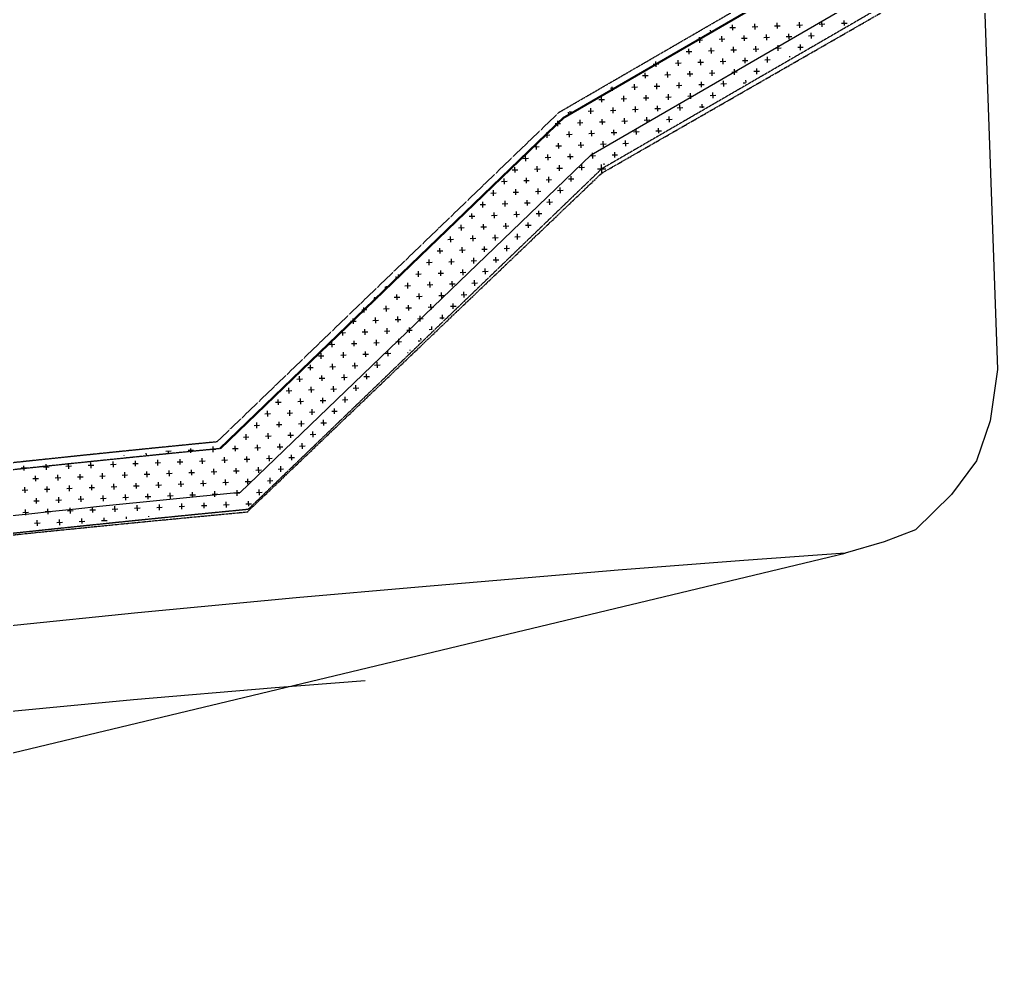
# Model space of a CAD drawing. Extents: x 60102 to 11003895, y 103457 to 3214550.
# Drawn here: x 10842610 to 10981773, y 2616263 to 2753711 of the extents above; entities that cross this region are included whole.
import ezdxf

# ---------------------------------------------------------------- set-up
doc = ezdxf.new("R2010")
doc.units = 0
doc.header["$LTSCALE"] = 10
doc.header["$PDMODE"] = 96
for name, pattern in [('ACAD_ISO04W100', [30.5, 24, -3, 0.5, -3]), ('CENTER', [50.8, 31.75, -6.35, 6.35, -6.35]), ('DASH', [0.35, 0.25, -0.1])]:
    doc.linetypes.add(name, pattern=pattern)
doc.layers.get('0').update_dxf_attribs({"linetype": 'CONTINUOUS', "lineweight": 0})
for name, color, linetype in [('0-围墙', 5, 'FENCELINE2'), ('0-护坡', 47, 'CONTINUOUS'), ('0-新建道路', 4, 'CONTINUOUS'), ('0-用地红线', 1, 'CENTER'), ('0-绿化', 3, 'CONTINUOUS'), ('DIM_COOR', 3, 'CONTINUOUS'), ('JZD', 1, 'CONTINUOUS'), ('ZW-道路-缘石', 7, 'CONTINUOUS'), ('道路红线', 20, 'CONTINUOUS')]:
    doc.layers.add(name, color=color, linetype=linetype)
doc.linetypes.add('FENCELINE2', pattern='A,0.25,-0.1,[132,ltypeshp.shx,S=0.1,R=0,X=-0.1,Y=0],-0.1,1', length=1.45)

# ---------------------------------------------------------------- blocks, each defined once
blk = doc.blocks.new('gc0000')
blk.add_point((0, 0))

msp = doc.modelspace()

# ---------------------------------------------------------------- linework, layer by layer
at = {"layer": '0-围墙', "color": 0, "ltscale": 0.2}
for p, q in [((10923932.727, 2734479.925), (10964354.747, 2757891.408)), ((10874023.989, 2686404.681), (10923932.727, 2734479.925))]:
    msp.add_line(p, q, dxfattribs=at)
msp.add_arc((11215445.247, -820012.356), 3522999.988, 95.561381835, 99.056913544, dxfattribs=at)
at = {"layer": '0-护坡', "color": 0, "const_width": 0.01}
msp.add_lwpolyline([(10827407.669, 2682116.587, -0.0032698965), (10873245.673, 2686884.922), (10923073.83, 2734882.544), (10963290.254, 2758174.951), (10960695.098, 2825728.786)], format="xyb", dxfattribs=at)
at = {"layer": '0-新建道路', "color": 0, "linetype": 'DASH', "ltscale": 30, "const_width": 300}
msp.add_lwpolyline([(10871142.447, 2692654.116), (10919991.892, 2739708.982), (10959705.027, 2762709.896), (10958024.726, 2806449.367)], dxfattribs=at)
at = {"layer": '0-新建道路', "color": 0, "linetype": 'DASH', "ltscale": 30}
msp.add_arc((11215760.928, -822817.508), 3532322.556, 95.598764642, 98.895230231, dxfattribs=at)
at = {"layer": '0-用地红线', "color": 0, "linetype": 'DASH', "ltscale": 20}
for p, q in [((10919385.832, 2740512.584), (10956687.089, 2762116.594)), ((10870699.207, 2693614.556), (10919385.832, 2740512.584))]:
    msp.add_line(p, q, dxfattribs=at)
at = {"layer": '0-用地红线', "color": 0, "linetype": 'ACAD_ISO04W100', "ltscale": 0.2}
for p, q in [((10966910.707, 2756482.724), (10925448.433, 2732468.75)), ((10925448.433, 2732468.75), (10875131.825, 2684000.621))]:
    msp.add_line(p, q, dxfattribs=at)
at = {"layer": '0-用地红线', "color": 0, "linetype": 'ACAD_ISO04W100'}
for p, q in [((10925471.466, 2731869.192), (10967026.556, 2755722.191)), ((10874967.273, 2683596.56), (10925471.466, 2731869.192))]:
    msp.add_line(p, q, dxfattribs=at)
at = {"layer": '0-用地红线', "color": 0, "linetype": 'DASH', "ltscale": 20}
msp.add_arc((11215445.47, -820013.225), 3530499.988, 95.603747872, 101.615506521, dxfattribs=at)
at = {"layer": '0-用地红线', "color": 0, "linetype": 'ACAD_ISO04W100'}
msp.add_arc((11201689.267, -821709.845), 3520500, 95.325029942, 101.393307918, dxfattribs=at)
at = {"layer": '0-用地红线', "color": 0, "linetype": 'ACAD_ISO04W100', "ltscale": 0.2}
msp.add_arc((11215445.245, -820012.368), 3520500, 95.547228498, 101.615506475, dxfattribs=at)
at = {"layer": '0-绿化', "color": 0}
for p, q in [((10944122.894, 2752186.086), (10944092.424, 2752979.251)), ((10946883.737, 2752689.314), (10947676.902, 2752719.785)), ((10947295.554, 2752307.967), (10947265.084, 2753101.132)), ((10950056.396, 2752811.196), (10950849.561, 2752841.666)), ((10950468.214, 2752429.848), (10950437.744, 2753223.013)), ((10953229.056, 2752933.077), (10954022.221, 2752963.547)), ((10953640.874, 2752551.729), (10953610.403, 2753344.894)), ((10956401.716, 2753054.958), (10957194.881, 2753085.428)), ((10956813.533, 2752673.611), (10956783.063, 2753466.776)), ((10959574.376, 2753176.839), (10960367.541, 2753207.31)), ((10959984.184, 2752847.788), (10959955.723, 2753588.657)), ((10940950.235, 2752064.204), (10940944.218, 2752220.82)), ((10942597.505, 2750538.815), (10942567.035, 2751331.98)), ((10943711.077, 2752567.433), (10944504.242, 2752597.903)), ((10945770.165, 2750660.696), (10945739.695, 2751453.861)), ((10948942.825, 2750782.578), (10948912.354, 2751575.743)), ((10951703.667, 2751285.806), (10952496.832, 2751316.277)), ((10952115.485, 2750904.459), (10952085.014, 2751697.624)), ((10954876.327, 2751407.688), (10955669.492, 2751438.158)), ((10955288.144, 2751026.34), (10955257.674, 2751819.505)), ((10939013.028, 2750798.281), (10939806.193, 2750828.751)), ((10939424.846, 2750416.934), (10939394.375, 2751210.099)), ((10942185.688, 2750920.162), (10942978.853, 2750950.633)), ((10945358.347, 2751042.044), (10946151.512, 2751072.514)), ((10947417.436, 2749135.307), (10947386.965, 2749928.472)), ((10948531.007, 2751163.925), (10949324.172, 2751194.395)), ((10950590.095, 2749257.188), (10950559.625, 2750050.353)), ((10953762.755, 2749379.07), (10953732.285, 2750172.235)), ((10937487.639, 2749151.011), (10938280.804, 2749181.481)), ((10937899.456, 2748769.663), (10937868.986, 2749562.828)), ((10940660.298, 2749272.892), (10941453.463, 2749303.362)), ((10941072.116, 2748891.545), (10941041.646, 2749684.709)), ((10943832.958, 2749394.773), (10944626.123, 2749425.243)), ((10944244.776, 2749013.426), (10944214.305, 2749806.591)), ((10947005.618, 2749516.654), (10947798.783, 2749547.125)), ((10950178.278, 2749638.536), (10950971.443, 2749669.006)), ((10952213.72, 2748347.318), (10952206.895, 2748524.964)), ((10953350.937, 2749760.417), (10954144.102, 2749790.887)), ((10932789.59, 2747381.859), (10933582.755, 2747412.329)), ((10933201.407, 2747000.511), (10933173.754, 2747720.35)), ((10935962.249, 2747503.74), (10936755.414, 2747534.21)), ((10936374.067, 2747122.393), (10936343.597, 2747915.558)), ((10939134.909, 2747625.621), (10939928.074, 2747656.092)), ((10939546.727, 2747244.274), (10939516.256, 2748037.439)), ((10942307.569, 2747747.503), (10943100.734, 2747777.973)), ((10942719.387, 2747366.155), (10942688.916, 2748159.32)), ((10945480.229, 2747869.384), (10946273.394, 2747899.854)), ((10945892.046, 2747488.037), (10945861.576, 2748281.202)), ((10948652.888, 2747991.265), (10949446.053, 2748021.736)), ((10949064.706, 2747609.918), (10949034.236, 2748403.083)), ((10931264.2, 2745734.588), (10932057.365, 2745765.059)), ((10931676.018, 2745353.241), (10931645.548, 2746146.406)), ((10934436.86, 2745856.47), (10935230.025, 2745886.94)), ((10934848.678, 2745475.122), (10934818.208, 2746268.287)), ((10937609.52, 2745978.351), (10938402.685, 2746008.821)), ((10938021.338, 2745597.003), (10937990.867, 2746390.168)), ((10940782.18, 2746100.232), (10941575.345, 2746130.702)), ((10941193.997, 2745718.885), (10941163.527, 2746512.05)), ((10943954.839, 2746222.113), (10944748.004, 2746252.584)), ((10944366.657, 2745840.766), (10944336.187, 2746633.931)), ((10947127.499, 2746343.995), (10947920.664, 2746374.465)), ((10947539.317, 2745962.647), (10947508.846, 2746755.812)), ((10930150.629, 2743705.97), (10930120.159, 2744499.135)), ((10933323.289, 2743827.852), (10933292.818, 2744621.017)), ((10936084.131, 2744331.08), (10936877.296, 2744361.551)), ((10936495.948, 2743949.733), (10936465.478, 2744742.898)), ((10939256.79, 2744452.962), (10940049.955, 2744483.432)), ((10939668.608, 2744071.614), (10939638.138, 2744864.779)), ((10942429.45, 2744574.843), (10943222.615, 2744605.313)), ((10942841.268, 2744193.496), (10942810.798, 2744986.66)), ((10945602.11, 2744696.724), (10945932.562, 2744709.419)), ((10945997.349, 2744746.942), (10945983.457, 2745108.542)), ((10926699.398, 2743970.555), (10927359.316, 2743995.907)), ((10926977.969, 2743584.089), (10926957.382, 2744119.974)), ((10929738.811, 2744087.318), (10930531.976, 2744117.788)), ((10931797.899, 2742180.581), (10931767.429, 2742973.746)), ((10932911.471, 2744209.199), (10933704.636, 2744239.669)), ((10934970.559, 2742302.462), (10934940.089, 2743095.627)), ((10938143.219, 2742424.344), (10938112.749, 2743217.509)), ((10940904.061, 2742927.572), (10941697.226, 2742958.043)), ((10941315.879, 2742546.225), (10941285.408, 2743339.39)), ((10925040.762, 2742318.166), (10925833.927, 2742348.636)), ((10925452.58, 2741936.819), (10925422.11, 2742729.983)), ((10928213.422, 2742440.047), (10929006.587, 2742470.517)), ((10928625.24, 2742058.7), (10928594.769, 2742851.865)), ((10931386.082, 2742561.928), (10932179.247, 2742592.399)), ((10934558.741, 2742683.81), (10935351.906, 2742714.28)), ((10936617.83, 2740777.073), (10936587.359, 2741570.238)), ((10937731.401, 2742805.691), (10938524.566, 2742836.161)), ((10939780.977, 2741146.565), (10939760.019, 2741692.119)), ((10920754.531, 2740167.667), (10920741.011, 2740519.597)), ((10920823.705, 2740567.492), (10921135.878, 2740579.484)), ((10923515.373, 2740670.895), (10924308.538, 2740701.366)), ((10923927.191, 2740289.548), (10923896.72, 2741082.713)), ((10926688.033, 2740792.777), (10927481.198, 2740823.247)), ((10927099.85, 2740411.429), (10927069.38, 2741204.594)), ((10929860.693, 2740914.658), (10930653.857, 2740945.128)), ((10930272.51, 2740533.311), (10930242.04, 2741326.476)), ((10933033.352, 2741036.539), (10933826.517, 2741067.01)), ((10933445.17, 2740655.192), (10933414.7, 2741448.357)), ((10936206.012, 2741158.42), (10936999.177, 2741188.891)), ((10939378.672, 2741280.302), (10940056.869, 2741306.355)), ((10918817.324, 2738901.743), (10919610.489, 2738932.214)), ((10919229.142, 2738520.396), (10919199.461, 2739293.005)), ((10921989.984, 2739023.625), (10922783.149, 2739054.095)), ((10922401.801, 2738642.277), (10922371.331, 2739435.442)), ((10925162.644, 2739145.506), (10925955.808, 2739175.976)), ((10925574.461, 2738764.159), (10925543.991, 2739557.324)), ((10928335.303, 2739267.387), (10929128.468, 2739297.858)), ((10928747.121, 2738886.04), (10928716.651, 2739679.205)), ((10931507.963, 2739389.269), (10932301.128, 2739419.739)), ((10931919.781, 2739007.921), (10931889.31, 2739801.086)), ((10934680.623, 2739511.15), (10935473.788, 2739541.62)), ((10935092.44, 2739129.803), (10935061.97, 2739922.968)), ((10917703.752, 2736873.126), (10917673.282, 2737666.291)), ((10920464.595, 2737376.354), (10921257.759, 2737406.825)), ((10920876.412, 2736995.007), (10920845.942, 2737788.172)), ((10923637.254, 2737498.236), (10924430.419, 2737528.706)), ((10924049.072, 2737116.888), (10924018.602, 2737910.053)), ((10926809.914, 2737620.117), (10927603.079, 2737650.587)), ((10927221.732, 2737238.77), (10927191.261, 2738031.934)), ((10929982.574, 2737741.998), (10930775.739, 2737772.468)), ((10930394.391, 2737360.651), (10930363.921, 2738153.816)), ((10933155.234, 2737863.879), (10933948.398, 2737894.35)), ((10933564.606, 2737546.189), (10933536.581, 2738275.697)), ((10916178.363, 2735225.855), (10916147.893, 2736019.02)), ((10917291.935, 2737254.473), (10918085.1, 2737284.943)), ((10919351.023, 2735347.736), (10919320.553, 2736140.901)), ((10922523.683, 2735469.618), (10922493.212, 2736262.783)), ((10925284.525, 2735972.846), (10926077.69, 2736003.317)), ((10925696.342, 2735591.499), (10925665.872, 2736384.664)), ((10928457.185, 2736094.728), (10929250.35, 2736125.198)), ((10928869.002, 2735713.38), (10928838.532, 2736506.545)), ((10915766.546, 2735607.202), (10916559.711, 2735637.673)), ((10918939.205, 2735729.084), (10919732.37, 2735759.554)), ((10920998.293, 2733822.347), (10920967.823, 2734615.512)), ((10922111.865, 2735850.965), (10922905.03, 2735881.435)), ((10924170.953, 2733944.228), (10924140.483, 2734737.393)), ((10927343.613, 2734066.11), (10927313.143, 2734859.275)), ((10914241.156, 2733959.932), (10915034.321, 2733990.402)), ((10914652.974, 2733578.585), (10914622.504, 2734371.75)), ((10917413.816, 2734081.813), (10918206.981, 2734112.284)), ((10917825.634, 2733700.466), (10917795.163, 2734493.631)), ((10920586.476, 2734203.694), (10921379.641, 2734234.165)), ((10923759.136, 2734325.576), (10924552.301, 2734356.046)), ((10925794.141, 2733045.719), (10925787.753, 2733212.004)), ((10926931.795, 2734447.457), (10927724.96, 2734477.927)), ((10912715.767, 2732312.661), (10913508.932, 2732343.132)), ((10913127.585, 2731931.314), (10913097.114, 2732724.479)), ((10915888.427, 2732434.543), (10916681.592, 2732465.013)), ((10916300.245, 2732053.195), (10916269.774, 2732846.36)), ((10919061.087, 2732556.424), (10919854.252, 2732586.894)), ((10919472.904, 2732175.077), (10919442.434, 2732968.242)), ((10922233.746, 2732678.305), (10923026.911, 2732708.776)), ((10922645.564, 2732296.958), (10922615.094, 2733090.123)), ((10911190.378, 2730665.391), (10911983.543, 2730695.861)), ((10911602.196, 2730284.044), (10911571.725, 2731077.208)), ((10914363.038, 2730787.272), (10915156.203, 2730817.742)), ((10914774.855, 2730405.925), (10914744.385, 2731199.09)), ((10917535.697, 2730909.153), (10918328.862, 2730939.624)), ((10917947.515, 2730527.806), (10917917.045, 2731320.971)), ((10920708.357, 2731031.035), (10921501.522, 2731061.505)), ((10921120.175, 2730649.687), (10921089.704, 2731442.852)), ((10909664.989, 2729018.12), (10910458.154, 2729048.591)), ((10910076.806, 2728636.773), (10910046.336, 2729429.938)), ((10912837.648, 2729140.002), (10913630.813, 2729170.472)), ((10913249.466, 2728758.654), (10913218.996, 2729551.819)), ((10916010.308, 2729261.883), (10916803.473, 2729292.353)), ((10916422.126, 2728880.536), (10916391.655, 2729673.701)), ((10919182.968, 2729383.764), (10919976.133, 2729414.235)), ((10919594.786, 2729002.417), (10919564.315, 2729795.582)), ((10908551.417, 2726989.502), (10908520.947, 2727782.667)), ((10911724.077, 2727111.384), (10911693.607, 2727904.549)), ((10914484.919, 2727614.612), (10915278.084, 2727645.083)), ((10914896.737, 2727233.265), (10914866.266, 2728026.43)), ((10917657.579, 2727736.494), (10918450.744, 2727766.964)), ((10918069.396, 2727355.146), (10918038.926, 2728148.311)), ((10908139.599, 2727370.85), (10908932.764, 2727401.32)), ((10910198.688, 2725464.113), (10910168.217, 2726257.278)), ((10911312.259, 2727492.731), (10912105.424, 2727523.201)), ((10913371.347, 2725585.995), (10913340.877, 2726379.159)), ((10916544.007, 2725707.876), (10916513.537, 2726501.041)), ((10906614.21, 2725723.579), (10907407.375, 2725754.05)), ((10907026.028, 2725342.232), (10906995.558, 2726135.397)), ((10909786.87, 2725845.461), (10910580.035, 2725875.931)), ((10912959.53, 2725967.342), (10913752.695, 2725997.812)), ((10915018.618, 2724060.605), (10914988.148, 2724853.77)), ((10916132.189, 2726089.223), (10916925.354, 2726119.693)), ((10905088.821, 2724076.309), (10905881.986, 2724106.779)), ((10905500.639, 2723694.961), (10905470.168, 2724488.126)), ((10908261.481, 2724198.19), (10909054.646, 2724228.66)), ((10908673.298, 2723816.843), (10908642.828, 2724610.008)), ((10911434.14, 2724320.071), (10912227.305, 2724350.542)), ((10911845.958, 2723938.724), (10911815.488, 2724731.889)), ((10914606.8, 2724441.953), (10915399.965, 2724472.423)), ((10903563.432, 2722429.038), (10904356.597, 2722459.508)), ((10903975.249, 2722047.691), (10903944.779, 2722840.856)), ((10906736.092, 2722550.919), (10907529.256, 2722581.39)), ((10907147.909, 2722169.572), (10907117.439, 2722962.737)), ((10909908.751, 2722672.801), (10910701.916, 2722703.271)), ((10910320.569, 2722291.453), (10910290.099, 2723084.618)), ((10913081.411, 2722794.682), (10913874.576, 2722825.152)), ((10913493.229, 2722413.335), (10913462.758, 2723206.5)), ((10902038.043, 2720781.768), (10902831.207, 2720812.238)), ((10902449.86, 2720400.42), (10902419.39, 2721193.585)), ((10905210.702, 2720903.649), (10906003.867, 2720934.119)), ((10905622.52, 2720522.302), (10905592.05, 2721315.467)), ((10908383.362, 2721025.53), (10909176.527, 2721056.001)), ((10908795.18, 2720644.183), (10908764.709, 2721437.348)), ((10911556.022, 2721147.412), (10912349.187, 2721177.882)), ((10911967.839, 2720766.064), (10911937.369, 2721559.229)), ((10900924.471, 2718753.15), (10900894.001, 2719546.315)), ((10903685.313, 2719256.378), (10904478.478, 2719286.849)), ((10904097.131, 2718875.031), (10904066.66, 2719668.196)), ((10906857.973, 2719378.26), (10907651.138, 2719408.73)), ((10907269.79, 2718996.912), (10907239.32, 2719790.077)), ((10910030.633, 2719500.141), (10910823.797, 2719530.611)), ((10910442.45, 2719118.794), (10910411.98, 2719911.959)), ((10897751.811, 2718631.269), (10897751.737, 2718633.205)), ((10899399.082, 2717105.879), (10899368.611, 2717899.044)), ((10900512.653, 2719134.497), (10901305.818, 2719164.967)), ((10902571.741, 2717227.761), (10902541.271, 2718020.926)), ((10905744.401, 2717349.642), (10905713.931, 2718142.807)), ((10908505.243, 2717852.87), (10909298.408, 2717883.341)), ((10908917.061, 2717471.523), (10908886.591, 2718264.688)), ((10896226.422, 2716983.998), (10896219.757, 2717157.505)), ((10896461.315, 2717390.189), (10896607.769, 2717395.816)), ((10898987.264, 2717487.227), (10899780.429, 2717517.697)), ((10902159.924, 2717609.108), (10902953.089, 2717639.578)), ((10904219.012, 2715702.371), (10904188.542, 2716495.536)), ((10905332.584, 2717730.989), (10906125.749, 2717761.459)), ((10907391.672, 2715824.253), (10907361.201, 2716617.418)), ((10894701.033, 2715336.727), (10894687.776, 2715681.805)), ((10894743.549, 2715735.528), (10895082.38, 2715748.545)), ((10897461.875, 2715839.956), (10898255.04, 2715870.426)), ((10897873.692, 2715458.609), (10897843.222, 2716251.774)), ((10900634.535, 2715961.837), (10901427.7, 2715992.308)), ((10901046.352, 2715580.49), (10901015.882, 2716373.655)), ((10903807.194, 2716083.719), (10904600.359, 2716114.189)), ((10906979.854, 2716205.6), (10907773.019, 2716236.07)), ((10893025.782, 2714080.868), (10893556.991, 2714101.275)), ((10893175.644, 2713689.457), (10893155.796, 2714206.105)), ((10895936.486, 2714192.686), (10896729.651, 2714223.156)), ((10896348.303, 2713811.338), (10896317.833, 2714604.503)), ((10899109.145, 2714314.567), (10899902.31, 2714345.037)), ((10899520.963, 2713933.219), (10899490.493, 2714726.384)), ((10902281.805, 2714436.448), (10903074.97, 2714466.918)), ((10902693.623, 2714055.101), (10902663.152, 2714848.266)), ((10905454.465, 2714558.329), (10906247.63, 2714588.8)), ((10905866.283, 2714176.982), (10905835.812, 2714970.147)), ((10891308.016, 2712426.207), (10892031.602, 2712454.004)), ((10891650.254, 2712042.186), (10891623.816, 2712730.405)), ((10894411.096, 2712545.415), (10895204.261, 2712575.885)), ((10894822.914, 2712164.068), (10894792.444, 2712957.233)), ((10897583.756, 2712667.296), (10898376.921, 2712697.767)), ((10897995.574, 2712285.949), (10897965.103, 2713079.114)), ((10900756.416, 2712789.178), (10901549.581, 2712819.648)), ((10901168.234, 2712407.83), (10901137.763, 2713200.995)), ((10903929.076, 2712911.059), (10904722.241, 2712941.529)), ((10904340.412, 2712542.25), (10904310.423, 2713322.876)), ((10890124.865, 2710394.916), (10890094.395, 2711188.081)), ((10892885.707, 2710898.144), (10893678.872, 2710928.615)), ((10893297.525, 2710516.797), (10893267.054, 2711309.962)), ((10896058.367, 2711020.026), (10896851.532, 2711050.496)), ((10896470.185, 2710638.678), (10896439.714, 2711431.843)), ((10899231.027, 2711141.907), (10900024.192, 2711172.377)), ((10899642.844, 2710760.56), (10899612.374, 2711553.725)), ((10902403.686, 2711263.788), (10903041.342, 2711288.285)), ((10902808.546, 2711063.572), (10902785.034, 2711675.606)), ((10888599.476, 2708747.645), (10888569.006, 2709540.81)), ((10889713.047, 2710776.263), (10890506.212, 2710806.733)), ((10891772.136, 2708869.527), (10891741.665, 2709662.692)), ((10894944.795, 2708991.408), (10894914.325, 2709784.573)), ((10897705.637, 2709494.636), (10898498.802, 2709525.107)), ((10898117.455, 2709113.289), (10898086.985, 2709906.454)), ((10900878.297, 2709616.518), (10901327.312, 2709633.767)), ((10901276.68, 2709584.893), (10901259.644, 2710028.335)), ((10888187.658, 2709128.993), (10888980.823, 2709159.463)), ((10891360.318, 2709250.874), (10892153.483, 2709281.344)), ((10893419.406, 2707344.137), (10893388.936, 2708137.302)), ((10894532.978, 2709372.755), (10895326.143, 2709403.226)), ((10896592.066, 2707466.019), (10896561.596, 2708259.184)), ((10899744.814, 2708106.215), (10899734.255, 2708381.065)), ((10886662.269, 2707481.722), (10887455.434, 2707512.192)), ((10887074.087, 2707100.375), (10887043.616, 2707893.54)), ((10889834.929, 2707603.603), (10890628.094, 2707634.074)), ((10890246.746, 2707222.256), (10890216.276, 2708015.421)), ((10893007.588, 2707725.485), (10893800.753, 2707755.955)), ((10896180.248, 2707847.366), (10896973.413, 2707877.836)), ((10898212.948, 2706627.537), (10898208.866, 2706733.794)), ((10899352.908, 2707969.247), (10899613.282, 2707979.25)), ((10885136.88, 2705834.452), (10885930.045, 2705864.922)), ((10885548.697, 2705453.104), (10885518.227, 2706246.269)), ((10888309.539, 2705956.333), (10889102.704, 2705986.803)), ((10888721.357, 2705574.986), (10888690.887, 2706368.15)), ((10891482.199, 2706078.214), (10892275.364, 2706108.684)), ((10891894.017, 2705696.867), (10891863.547, 2706490.032)), ((10894654.859, 2706200.095), (10895448.024, 2706230.566)), ((10895066.677, 2705818.748), (10895036.206, 2706611.913)), ((10897827.519, 2706321.977), (10897899.252, 2706324.732)), ((10883611.491, 2704187.181), (10884404.655, 2704217.651)), ((10884023.308, 2703805.834), (10883992.838, 2704598.999)), ((10886784.15, 2704309.062), (10887577.315, 2704339.533)), ((10887195.968, 2703927.715), (10887165.498, 2704720.88)), ((10889956.81, 2704430.944), (10890749.975, 2704461.414)), ((10890368.628, 2704049.596), (10890338.157, 2704842.761)), ((10893129.47, 2704552.825), (10893922.635, 2704583.295)), ((10893541.287, 2704171.478), (10893510.817, 2704964.643)), ((10882086.101, 2702539.91), (10882879.266, 2702570.381)), ((10882497.919, 2702158.563), (10882467.449, 2702951.728)), ((10885258.761, 2702661.792), (10886051.926, 2702692.262)), ((10885670.579, 2702280.444), (10885640.108, 2703073.609)), ((10888431.421, 2702783.673), (10889224.586, 2702814.143)), ((10888843.238, 2702402.326), (10888812.768, 2703195.491)), ((10891604.081, 2702905.554), (10892397.245, 2702936.025)), ((10892015.898, 2702524.207), (10891985.428, 2703317.372)), ((10880972.53, 2700511.293), (10880942.059, 2701304.458)), ((10884145.189, 2700633.174), (10884114.719, 2701426.339)), ((10886906.032, 2701136.403), (10887699.196, 2701166.873)), ((10887317.849, 2700755.055), (10887287.379, 2701548.22)), ((10890078.691, 2701258.284), (10890871.856, 2701288.754)), ((10890490.509, 2700876.937), (10890460.039, 2701670.101)), ((10880560.712, 2700892.64), (10881353.877, 2700923.11)), ((10882619.8, 2698985.903), (10882589.33, 2699779.068)), ((10883733.372, 2701014.521), (10884526.537, 2701044.992)), ((10885792.46, 2699107.785), (10885761.99, 2699900.95)), ((10888965.12, 2699229.666), (10888934.649, 2700022.831)), ((10879035.323, 2699245.369), (10879828.488, 2699275.84)), ((10879447.14, 2698864.022), (10879416.67, 2699657.187)), ((10882207.983, 2699367.251), (10883001.148, 2699397.721)), ((10885380.642, 2699489.132), (10886173.807, 2699519.602)), ((10887439.73, 2697582.395), (10887409.26, 2698375.56)), ((10888553.302, 2699611.013), (10889346.467, 2699641.484)), ((10877509.934, 2697598.099), (10878303.099, 2697628.569)), ((10877921.751, 2697216.752), (10877891.281, 2698009.917)), ((10880682.593, 2697719.98), (10881475.758, 2697750.451)), ((10881094.411, 2697338.633), (10881063.941, 2698131.798)), ((10883855.253, 2697841.861), (10884648.418, 2697872.332)), ((10884267.071, 2697460.514), (10884236.6, 2698253.679)), ((10887027.913, 2697963.743), (10887821.078, 2697994.213)), ((10875984.544, 2695950.828), (10876777.709, 2695981.299)), ((10876396.362, 2695569.481), (10876365.892, 2696362.646)), ((10879157.204, 2696072.71), (10879950.369, 2696103.18)), ((10879569.022, 2695691.362), (10879538.551, 2696484.527)), ((10882329.864, 2696194.591), (10883123.029, 2696225.061)), ((10882741.682, 2695813.244), (10882711.211, 2696606.409)), ((10885502.524, 2696316.472), (10886295.689, 2696346.943)), ((10885914.341, 2695935.125), (10885883.871, 2696728.29)), ((10874459.155, 2694303.558), (10875252.32, 2694334.028)), ((10874870.973, 2693922.211), (10874840.502, 2694715.375)), ((10877631.815, 2694425.439), (10878424.98, 2694455.909)), ((10878043.633, 2694044.092), (10878013.162, 2694837.257)), ((10880804.475, 2694547.32), (10881597.64, 2694577.791)), ((10881216.292, 2694165.973), (10881185.822, 2694959.138)), ((10883977.134, 2694669.202), (10884770.299, 2694699.672)), ((10884388.952, 2694287.854), (10884358.482, 2695081.019)), ((10870172.924, 2692153.059), (10870142.453, 2692946.224)), ((10873345.584, 2692274.94), (10873315.113, 2693068.105)), ((10876106.426, 2692778.169), (10876899.591, 2692808.639)), ((10876518.243, 2692396.821), (10876487.773, 2693189.986)), ((10879279.085, 2692900.05), (10880072.25, 2692930.52)), ((10879690.903, 2692518.703), (10879660.433, 2693311.868)), ((10882451.745, 2693021.931), (10883244.91, 2693052.401)), ((10882863.563, 2692640.584), (10882833.092, 2693433.749)), ((10857482.285, 2691665.534), (10857480.909, 2691701.35)), ((10860654.945, 2691787.415), (10860645.907, 2692022.666)), ((10863415.787, 2692290.643), (10864208.952, 2692321.114)), ((10863827.604, 2691909.296), (10863811.016, 2692341.115)), ((10866588.446, 2692412.525), (10867381.611, 2692442.995)), ((10867000.264, 2692031.177), (10866976.234, 2692656.695)), ((10869761.106, 2692534.406), (10870554.271, 2692564.876)), ((10871820.194, 2690627.669), (10871789.724, 2691420.834)), ((10872933.766, 2692656.287), (10873726.931, 2692686.758)), ((10874992.854, 2690749.551), (10874962.384, 2691542.716)), ((10878165.514, 2690871.432), (10878135.043, 2691664.597)), ((10881338.174, 2690993.313), (10881307.703, 2691786.478)), ((10843266.257, 2689530.738), (10843239.781, 2690219.916)), ((10846027.099, 2690033.966), (10846820.264, 2690064.437)), ((10846438.916, 2689652.619), (10846408.446, 2690445.784)), ((10849199.758, 2690155.848), (10849992.923, 2690186.318)), ((10849611.576, 2689774.5), (10849581.106, 2690567.665)), ((10852372.418, 2690277.729), (10853165.583, 2690308.199)), ((10852784.236, 2689896.382), (10852753.766, 2690689.547)), ((10855545.078, 2690399.61), (10856338.243, 2690430.081)), ((10855956.896, 2690018.263), (10855926.425, 2690811.428)), ((10858717.738, 2690521.492), (10859510.903, 2690551.962)), ((10859129.555, 2690140.144), (10859099.085, 2690933.309)), ((10861890.397, 2690643.373), (10862683.562, 2690673.843)), ((10862302.215, 2690262.026), (10862271.745, 2691055.191)), ((10865063.057, 2690765.254), (10865856.222, 2690795.724)), ((10865474.875, 2690383.907), (10865444.405, 2691177.072)), ((10868235.717, 2690887.135), (10869028.882, 2690917.606)), ((10868647.535, 2690505.788), (10868617.064, 2691298.953)), ((10871408.377, 2691009.017), (10872201.542, 2691039.487)), ((10874581.036, 2691130.898), (10875374.201, 2691161.368)), ((10876640.125, 2689224.162), (10876609.654, 2690017.326)), ((10877753.696, 2691252.779), (10878546.861, 2691283.25)), ((10879812.784, 2689346.043), (10879782.314, 2690139.208)), ((10880926.356, 2691374.661), (10881719.521, 2691405.131)), ((10842854.439, 2689912.085), (10843647.604, 2689942.555)), ((10844913.527, 2688005.349), (10844883.057, 2688798.514)), ((10848086.187, 2688127.23), (10848055.717, 2688920.395)), ((10850847.029, 2688630.458), (10851640.194, 2688660.929)), ((10851258.847, 2688249.111), (10851228.376, 2689042.276)), ((10854019.689, 2688752.34), (10854812.854, 2688782.81)), ((10854431.506, 2688370.992), (10854401.036, 2689164.157)), ((10857192.348, 2688874.221), (10857985.513, 2688904.691)), ((10857604.166, 2688492.874), (10857573.696, 2689286.039)), ((10860365.008, 2688996.102), (10861158.173, 2689026.573)), ((10860776.826, 2688614.755), (10860746.356, 2689407.92)), ((10863537.668, 2689117.984), (10864330.833, 2689148.454)), ((10863949.486, 2688736.636), (10863919.015, 2689529.801)), ((10866710.328, 2689239.865), (10867503.493, 2689270.335)), ((10867122.145, 2688858.518), (10867091.675, 2689651.683)), ((10869882.987, 2689361.746), (10870676.152, 2689392.217)), ((10870294.805, 2688980.399), (10870264.335, 2689773.564)), ((10873055.647, 2689483.628), (10873848.812, 2689514.098)), ((10873467.465, 2689102.28), (10873436.995, 2689895.445)), ((10876228.307, 2689605.509), (10877021.472, 2689635.979)), ((10879400.967, 2689727.39), (10880194.132, 2689757.86)), ((10844501.709, 2688386.696), (10845294.874, 2688417.166)), ((10846560.798, 2686479.959), (10846530.327, 2687273.124)), ((10847674.369, 2688508.577), (10848467.534, 2688539.048)), ((10849733.457, 2686601.841), (10849702.987, 2687395.006)), ((10852906.117, 2686723.722), (10852875.647, 2687516.887)), ((10855666.959, 2687226.951), (10856460.124, 2687257.421)), ((10856078.777, 2686845.603), (10856048.307, 2687638.768)), ((10858839.619, 2687348.832), (10859632.784, 2687379.302)), ((10859251.437, 2686967.485), (10859220.966, 2687760.649)), ((10862012.279, 2687470.713), (10862805.444, 2687501.183)), ((10862424.096, 2687089.366), (10862393.626, 2687882.531)), ((10865184.938, 2687592.594), (10865978.103, 2687623.065)), ((10865596.756, 2687211.247), (10865566.286, 2688004.412)), ((10868357.598, 2687714.476), (10869150.763, 2687744.946)), ((10868769.416, 2687333.128), (10868738.946, 2688126.293)), ((10871530.258, 2687836.357), (10872323.423, 2687866.827)), ((10871942.076, 2687455.01), (10871911.605, 2688248.175)), ((10874702.918, 2687958.238), (10875496.083, 2687988.709)), ((10875114.735, 2687576.891), (10875084.265, 2688370.056)), ((10877875.577, 2688080.12), (10878668.742, 2688110.59)), ((10878287.395, 2687698.772), (10878256.925, 2688491.937)), ((10842976.32, 2686739.425), (10843769.485, 2686769.896)), ((10843388.138, 2686358.078), (10843357.668, 2687151.243)), ((10846148.98, 2686861.307), (10846942.145, 2686891.777)), ((10849321.64, 2686983.188), (10850114.805, 2687013.658)), ((10851380.728, 2685076.451), (10851350.258, 2685869.616)), ((10852494.299, 2687105.069), (10853287.464, 2687135.54)), ((10854553.388, 2685198.333), (10854522.917, 2685991.498)), ((10857726.047, 2685320.214), (10857695.577, 2686113.379)), ((10860486.89, 2685823.443), (10861280.054, 2685853.913)), ((10860898.707, 2685442.095), (10860868.237, 2686235.26)), ((10863659.549, 2685945.324), (10864452.714, 2685975.794)), ((10864071.367, 2685563.977), (10864040.897, 2686357.142)), ((10866832.209, 2686067.205), (10867625.374, 2686097.675)), ((10867244.027, 2685685.858), (10867213.556, 2686479.023)), ((10870004.869, 2686189.086), (10870798.034, 2686219.557)), ((10870416.686, 2685807.739), (10870386.216, 2686600.904)), ((10873177.529, 2686310.968), (10873970.693, 2686341.438)), ((10873589.346, 2685929.62), (10873558.876, 2686722.785)), ((10876350.188, 2686432.849), (10877143.353, 2686463.319)), ((10876762.006, 2686051.502), (10876731.536, 2686844.667)), ((10844623.591, 2685214.036), (10845416.756, 2685244.506)), ((10845035.408, 2684832.689), (10845004.938, 2685625.854)), ((10847796.251, 2685335.917), (10848589.415, 2685366.388)), ((10848208.068, 2684954.57), (10848177.598, 2685747.735)), ((10850968.91, 2685457.799), (10851762.075, 2685488.269)), ((10854141.57, 2685579.68), (10854934.735, 2685610.15)), ((10856200.658, 2683672.943), (10856170.188, 2684466.108)), ((10857314.23, 2685701.561), (10858107.395, 2685732.032)), ((10859373.318, 2683794.825), (10859342.848, 2684587.99)), ((10862545.978, 2683916.706), (10862515.507, 2684709.871)), ((10865306.82, 2684419.935), (10866099.985, 2684450.405)), ((10865718.637, 2684038.587), (10865688.167, 2684831.752)), ((10868479.48, 2684541.816), (10869272.644, 2684572.286)), ((10868891.297, 2684160.469), (10868860.827, 2684953.634)), ((10871652.139, 2684663.697), (10872445.304, 2684694.168)), ((10872063.957, 2684282.35), (10872033.487, 2685075.515)), ((10874824.799, 2684785.579), (10875616.864, 2684816.007)), ((10875234.96, 2684447.362), (10875206.146, 2685197.396)), ((10843098.202, 2683566.766), (10843891.366, 2683597.236)), ((10843510.019, 2683185.418), (10843479.549, 2683978.583)), ((10846270.861, 2683688.647), (10847064.026, 2683719.117)), ((10846682.679, 2683307.3), (10846652.209, 2684100.465)), ((10849443.521, 2683810.528), (10850236.686, 2683840.998)), ((10849855.339, 2683429.181), (10849824.868, 2684222.346)), ((10852616.181, 2683932.409), (10853409.346, 2683962.88)), ((10853027.998, 2683551.062), (10852997.528, 2684344.227)), ((10855788.841, 2684054.291), (10856582.005, 2684084.761)), ((10858961.5, 2684176.172), (10859754.665, 2684206.642)), ((10860993.702, 2682969.318), (10860990.118, 2683062.6)), ((10862134.16, 2684298.053), (10862927.325, 2684328.524)), ((10844745.472, 2682041.376), (10845538.637, 2682071.847)), ((10845157.29, 2681660.029), (10845126.819, 2682453.194)), ((10847918.132, 2682163.258), (10848711.297, 2682193.728)), ((10848329.949, 2681781.91), (10848299.479, 2682575.075)), ((10851090.792, 2682285.139), (10851883.957, 2682315.609)), ((10851498.944, 2681999.194), (10851472.139, 2682696.957)), ((10854263.451, 2682407.02), (10855056.616, 2682437.491)), ((10854663.863, 2682322.568), (10854644.799, 2682818.838)), ((10857828.783, 2682645.943), (10857817.458, 2682940.719))]:
    msp.add_line(p, q, dxfattribs=at)
at = {"layer": 'DIM_COOR', "color": 0, "linetype": 'Continuous'}
for p, q in [((10924848.875, 2732445.717), (10926047.991, 2732491.782)), ((10925471.466, 2731869.192), (10925425.4, 2733068.307))]:
    msp.add_line(p, q, dxfattribs=at)
at = {"layer": 'ZW-道路-缘石', "color": 0}
msp.add_line((9557350.494, 2341670.263), (10960111.895, 2677771.467), dxfattribs=at)
at = {"layer": 'ZW-道路-缘石', "color": 0, "flags": 128}
msp.add_lwpolyline([(10976713.702, 2846297.157), (10981772.885, 2703904.605), (10980747.411, 2696627.879), (10978810.674, 2690936.647), (10975215.88, 2686116.711), (10970103.41, 2681116.289), (10965666.793, 2679367.131), (10960111.895, 2677771.467), (10945660.327, 2676737.928), (10927786.577, 2675363.039), (10899402.035, 2672951.206), (10881962.592, 2671424.76), (10859435.768, 2669270.633), (10841864.083, 2667481.678), (10828347.112, 2666065.006), (10808143.638, 2663821.613), (10789462.615, 2661673.212), (10769884.241, 2659285.829), (10717822.587, 2652436.939)], dxfattribs=at)
at = {"layer": '道路红线', "color": 0, "linetype": 'Continuous'}
for p, q in [((10891800.705, 2659632.17), (10878975.156, 2658614.577)), ((10878975.156, 2658614.577), (10858843.564, 2656905.252)), ((10858843.564, 2656905.252), (10818895.14, 2653107.083))]:
    msp.add_line(p, q, dxfattribs=at)

# ---------------------------------------------------------------- block references
at = {"layer": 'JZD', "color": 0, "linetype": 'Continuous', "xscale": 999.9999999997209, "yscale": 1000.000000000151, "zscale": 1000, "rotation": 2.200000000000752}
msp.add_blockref('gc0000', (10925448.433, 2732468.75), dxfattribs=at)

doc.saveas('drawing.dxf')
